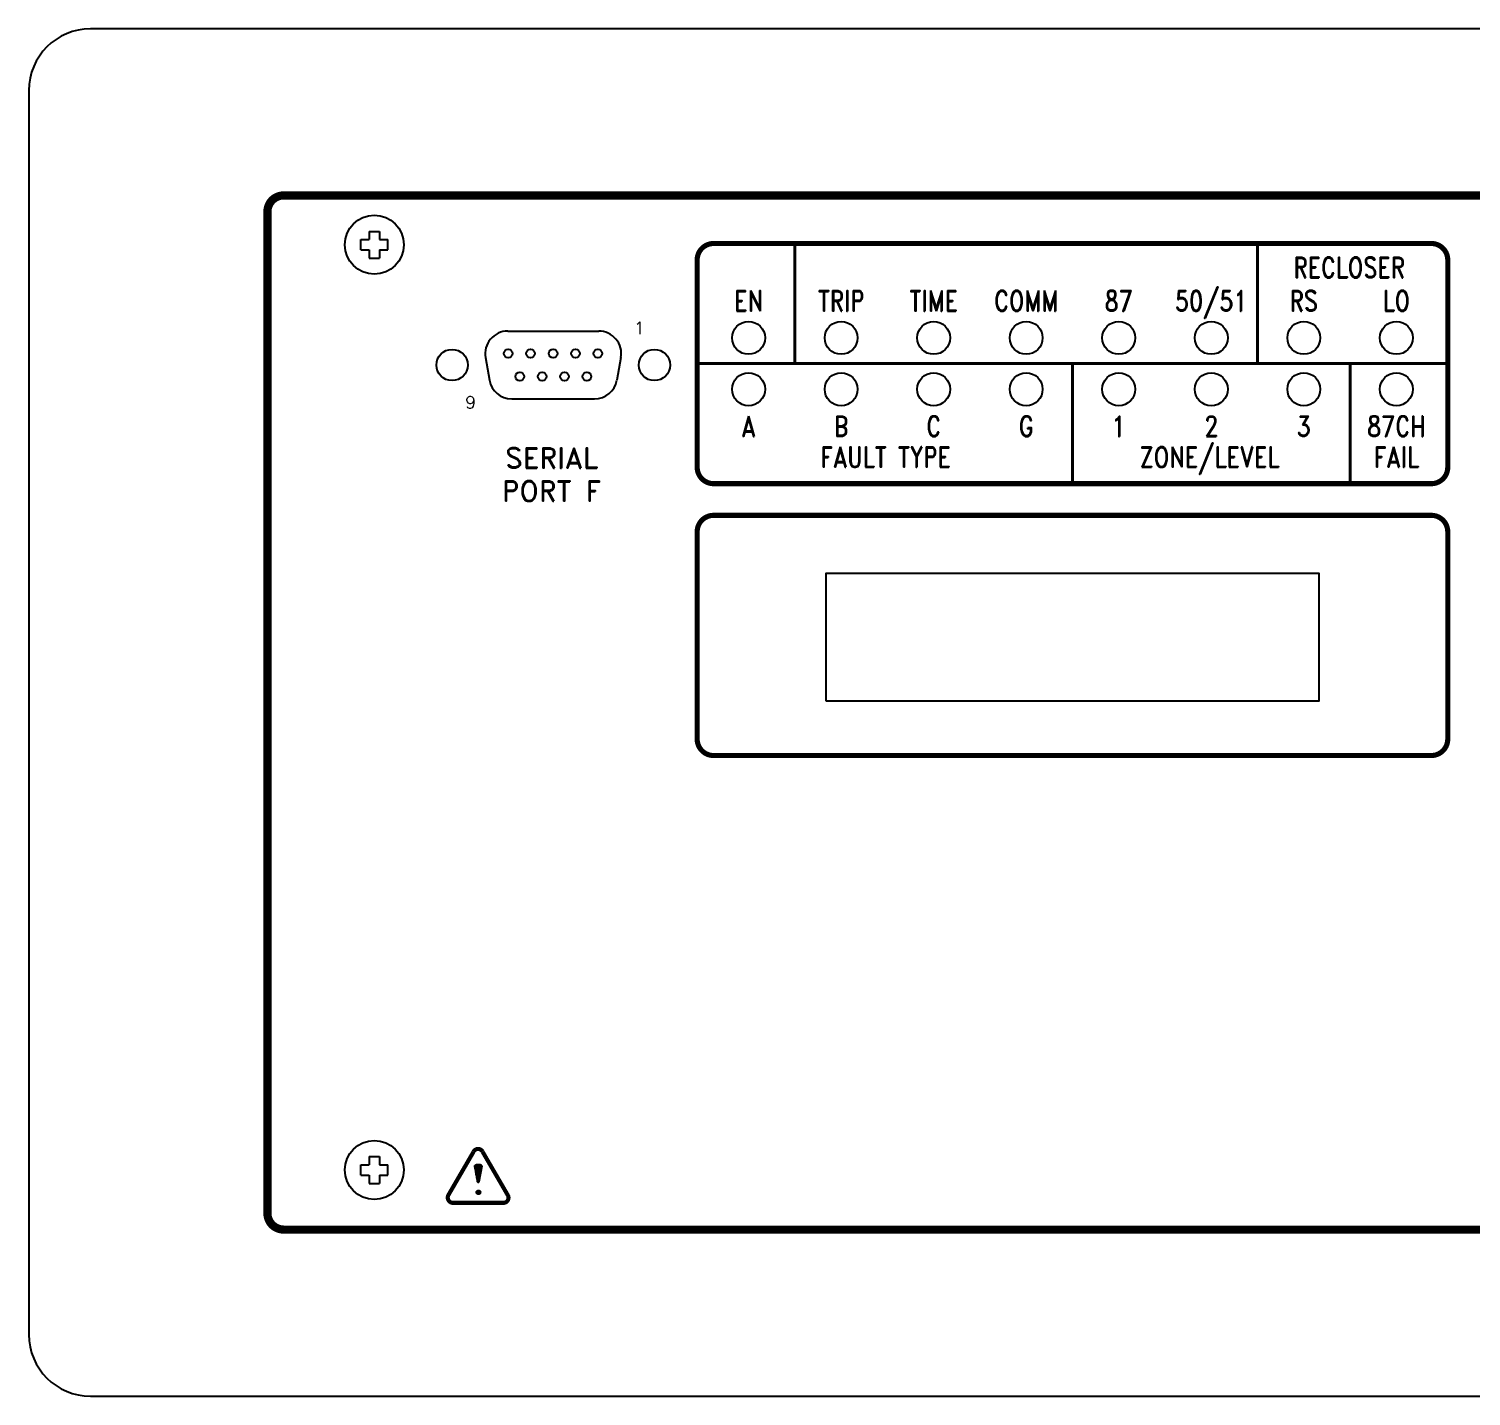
# Model space of a CAD drawing. Extents: x 1.8 to 21.6, y 5.1 to 12.1.
# Drawn here: x 1.79 to 8.81, y 5.48 to 12.13 of the extents above; entities that cross this region are included whole.
import ezdxf
from ezdxf.enums import TextEntityAlignment as Align

# ---------------------------------------------------------------- set-up
doc = ezdxf.new("R2010")
doc.units = 0
doc.header["$MEASUREMENT"] = 0
doc.layers.get('0').update_dxf_attribs({"linetype": 'CONTINUOUS'})
doc.styles.add('ROMAND', font='ROMAND', dxfattribs={"width": 0.875})
doc.styles.add('ROMANS', font='ROMANS')

msp = doc.modelspace()

# ---------------------------------------------------------------- linework, layer by layer
for p, q in [((21.2918, 12.1253), (2.0918, 12.1253)), ((1.7918, 11.8253), (1.7918, 5.7753)), ((2.0918, 5.4753), (21.2918, 5.4753))]:
    msp.add_line(p, q)
at = {"linetype": 'CONTINUOUS'}
for p, q in [((3.4067, 11.0503), (3.4067, 11.1003)), ((3.4067, 11.1003), (3.4468, 11.1003)), ((3.4468, 11.1404), (3.4468, 11.1003)), ((3.4468, 11.1404), (3.4968, 11.1404)), ((3.4968, 11.1404), (3.4968, 11.1003)), ((3.4968, 11.1003), (3.5369, 11.1003)), ((3.5369, 11.0503), (3.5369, 11.1003)), ((3.4067, 11.0503), (3.4468, 11.0503)), ((3.4468, 11.0503), (3.4468, 11.0102)), ((3.4968, 11.0503), (3.4968, 11.0102)), ((3.4968, 11.0503), (3.5369, 11.0503)), ((3.4468, 11.0102), (3.4968, 11.0102)), ((3.4067, 6.5503), (3.4067, 6.6003)), ((3.4067, 6.6003), (3.4468, 6.6003)), ((3.4468, 6.6404), (3.4468, 6.6003)), ((3.4468, 6.6404), (3.4968, 6.6404)), ((3.4968, 6.6404), (3.4968, 6.6003)), ((3.4968, 6.6003), (3.5369, 6.6003)), ((3.5369, 6.5503), (3.5369, 6.6003)), ((3.9602, 6.5946), (3.9738, 6.5175)), ((3.9611, 6.5896), (3.9611, 6.5964)), ((3.9618, 6.586), (3.9618, 6.5968)), ((3.9628, 6.5803), (3.9628, 6.5973)), ((3.9638, 6.5747), (3.9638, 6.5978)), ((3.9648, 6.569), (3.9648, 6.5983)), ((3.9658, 6.5633), (3.9658, 6.5987)), ((3.9668, 6.5577), (3.9668, 6.5991)), ((3.9678, 6.552), (3.9678, 6.5994)), ((3.9688, 6.5463), (3.9688, 6.5997)), ((3.9698, 6.5407), (3.9698, 6.6)), ((3.9708, 6.535), (3.9708, 6.6002)), ((3.9718, 6.5293), (3.9718, 6.6004)), ((3.9728, 6.5236), (3.9728, 6.6006)), ((3.9738, 6.518), (3.9738, 6.6007)), ((3.9748, 6.5163), (3.9748, 6.6008)), ((3.9758, 6.5158), (3.9758, 6.6009)), ((3.9768, 6.5156), (3.9768, 6.6009)), ((3.9778, 6.5156), (3.9778, 6.6009)), ((3.9788, 6.5158), (3.9788, 6.6009)), ((3.9798, 6.5163), (3.9798, 6.6008)), ((3.9941, 6.5946), (3.9804, 6.5175)), ((3.9806, 6.5186), (3.9806, 6.6008)), ((3.9818, 6.5251), (3.9818, 6.6006)), ((3.9828, 6.5307), (3.9828, 6.6004)), ((3.9838, 6.5364), (3.9838, 6.6002)), ((3.9848, 6.542), (3.9848, 6.6)), ((3.9858, 6.5477), (3.9858, 6.5997)), ((3.9868, 6.5533), (3.9868, 6.5994)), ((3.9876, 6.5581), (3.9876, 6.5993)), ((3.9888, 6.5646), (3.9888, 6.5987)), ((3.9898, 6.5703), (3.9898, 6.5983)), ((3.9908, 6.5759), (3.9908, 6.5979)), ((3.9918, 6.5816), (3.9918, 6.5976)), ((3.9926, 6.5863), (3.9926, 6.5971)), ((3.9933, 6.5902), (3.9933, 6.5968)), ((3.4067, 6.5503), (3.4468, 6.5503)), ((3.4468, 6.5503), (3.4468, 6.5102)), ((3.4968, 6.5503), (3.4968, 6.5102)), ((3.4968, 6.5503), (3.5369, 6.5503)), ((3.4468, 6.5102), (3.4968, 6.5102)), ((3.9698, 6.4623), (3.9698, 6.4713)), ((3.9708, 6.4608), (3.9708, 6.4728)), ((3.9718, 6.4598), (3.9718, 6.4738)), ((3.9728, 6.459), (3.9728, 6.4746)), ((3.9728, 6.459), (3.9728, 6.4745)), ((3.9738, 6.4584), (3.9738, 6.4752)), ((3.9748, 6.4579), (3.9748, 6.4756)), ((3.9759, 6.4576), (3.9759, 6.476)), ((3.9769, 6.4574), (3.9769, 6.4761)), ((3.9779, 6.4573), (3.9779, 6.4762)), ((3.9788, 6.4573), (3.9788, 6.4761)), ((3.9798, 6.4574), (3.9798, 6.4761)), ((3.9808, 6.4576), (3.9808, 6.4759)), ((3.9818, 6.458), (3.9818, 6.4755)), ((3.9828, 6.4585), (3.9828, 6.4751)), ((3.984, 6.4592), (3.984, 6.4743)), ((3.9848, 6.46), (3.9848, 6.4736)), ((3.9858, 6.4611), (3.9858, 6.4724)), ((3.9868, 6.4626), (3.9868, 6.471))]:
    msp.add_line(p, q, dxfattribs=at)
for points, const_width in [([(20.4318, 6.3653), (20.4318, 11.2353, 0.414214), (20.3518, 11.3153), (3.0318, 11.3153, 0.414214), (2.9518, 11.2353), (2.9518, 6.3653, 0.414214), (3.0318, 6.2853), (20.3518, 6.2853, 0.414214)], 0.04), ([(5.1218, 11.0814), (8.6118, 11.0814, -0.414214), (8.6918, 11.0014), (8.6918, 9.9932, -0.414214), (8.6118, 9.9132), (5.1218, 9.9132, -0.414214), (5.0418, 9.9932), (5.0418, 11.0014, -0.414214)], 0.025), ([(5.1218, 9.7592), (8.6118, 9.7592, -0.414214), (8.6918, 9.6792), (8.6918, 8.671, -0.414214), (8.6118, 8.591), (5.1218, 8.591, -0.414214), (5.0418, 8.671), (5.0418, 9.6792, -0.414214)], 0.025)]:
    msp.add_lwpolyline(points, format="xyb", close=True, dxfattribs=dict(at, const_width=const_width))
at = {"const_width": 0.015}
for points in [[(7.7668, 10.4973), (7.7668, 11.0814)], [(5.5168, 10.4973), (5.5168, 11.0723)], [(6.8668, 9.9132), (6.8668, 10.4973)], [(8.2168, 9.9132), (8.2168, 10.4973)]]:
    msp.add_lwpolyline(points, dxfattribs=at)
for points in [[(4.1208, 10.6553, 0.466308), (4.0125, 10.5262, 0.466308)], [(4.6711, 10.5262, 0.466308), (4.5628, 10.6553, 0.466308)], [(4.0315, 10.4162, 0.36397), (4.1398, 10.3253, 0.36397)], [(4.5428, 10.3253, 0.36397), (4.6511, 10.4162, 0.36397)]]:
    msp.add_lwpolyline(points, format="xyb")
for points in [[(4.1208, 10.6553), (4.5628, 10.6553)], [(4.0118, 10.5263), (4.0318, 10.4163)], [(4.6708, 10.5263), (4.6508, 10.4163)], [(4.1398, 10.3253), (4.5428, 10.3253)]]:
    msp.add_lwpolyline(points)
at = {"linetype": 'CONTINUOUS'}
for points, const_width in [([(5.0418, 10.4973), (8.6918, 10.4973)], 0.015), ([(3.8318, 6.4529), (3.9547, 6.6645)], 0.02), ([(4.1208, 6.4529), (3.998, 6.6645)], 0.02), ([(3.8535, 6.4153), (4.0992, 6.4153)], 0.02)]:
    msp.add_lwpolyline(points, dxfattribs=dict(at, const_width=const_width))
msp.add_lwpolyline([(5.6667, 8.8564), (8.0667, 8.8564), (8.0667, 9.4764), (5.6667, 9.4764)], close=True)
at = {"linetype": 'CONTINUOUS', "const_width": 0.02}
for points in [[(3.9979, 6.6651, 0.575689), (3.9546, 6.6651, 0.575689)], [(3.8322, 6.4538, 0.563069), (3.8542, 6.4152, 0.563069)], [(4.0991, 6.4153, 0.578182), (4.1209, 6.4528, 0.578182)]]:
    msp.add_lwpolyline(points, format="xyb", dxfattribs=at)
for centre, radius in [((3.4718, 11.0753), 0.1432), ((5.2918, 10.6223), 0.08), ((5.7418, 10.6223), 0.08), ((6.1918, 10.6223), 0.08), ((6.6418, 10.6223), 0.08), ((7.0918, 10.6223), 0.08), ((7.5418, 10.6223), 0.08), ((7.9918, 10.6223), 0.08), ((8.4418, 10.6223), 0.08), ((3.8498, 10.4903), 0.076), ((4.1228, 10.5463), 0.021), ((4.2318, 10.5463), 0.021), ((4.3408, 10.5463), 0.021), ((4.4498, 10.5463), 0.021), ((4.5588, 10.5463), 0.021), ((4.8338, 10.4903), 0.076), ((4.1788, 10.4343), 0.021), ((4.2878, 10.4343), 0.021), ((4.3968, 10.4343), 0.021), ((4.5058, 10.4343), 0.021), ((5.2918, 10.3723), 0.08), ((5.7418, 10.3723), 0.08), ((6.1918, 10.3723), 0.08), ((6.6418, 10.3723), 0.08), ((7.0918, 10.3723), 0.08), ((7.5418, 10.3723), 0.08), ((7.9918, 10.3723), 0.08), ((8.4418, 10.3723), 0.08), ((3.4718, 6.5753), 0.1432)]:
    msp.add_circle(centre, radius)
at = {"linetype": 'CONTINUOUS'}
msp.add_circle((3.9782, 6.4668), 0.00949, dxfattribs=at)
for centre, start, end in [((2.0918, 11.8253), 90, 180), ((2.0918, 5.7753), 180, 270)]:
    msp.add_arc(centre, 0.3, start, end)
for centre, radius, start, end in [((3.9625, 6.5946), 0.00229, 114.49541, 180.06965), ((3.9775, 6.5689), 0.0321, 60.12008, 119.73686), ((3.9923, 6.5952), 0.00185, 340.81126, 53.76366), ((3.9758, 6.518), 0.002, 190.0021, 236.70481), ((3.9772, 6.52), 0.00443, 235.16113, 301.44945), ((3.9784, 6.5179), 0.002, 303.18371, 349.95683)]:
    msp.add_arc(centre, radius, start, end, dxfattribs=at)

# ---------------------------------------------------------------- texts
at = {"style": 'ROMAND', "width": 0.8}
for s, p in [('RECLOSER', (8.2124, 10.9147)), ('50/51', (7.5418, 10.7523)), ('EN', (5.2918, 10.7523)), ('TRIP', (5.7418, 10.7523)), ('TIME', (6.1918, 10.7523)), ('COMM', (6.6418, 10.7523)), ('87', (7.0918, 10.7523)), ('RS', (7.9918, 10.7523)), ('LO', (8.4418, 10.7523)), ('A', (5.2918, 10.1423)), ('B', (5.7418, 10.1423)), ('C', (6.1918, 10.1423)), ('G', (6.6418, 10.1423)), ('1', (7.0918, 10.1423)), ('2', (7.5418, 10.1423)), ('3', (7.9918, 10.1423)), ('87CH', (8.4418, 10.1423)), ('ZONE/LEVEL', (7.533, 9.9927)), ('FAULT TYPE', (5.958, 9.9927)), ('FAIL', (8.4418, 9.9927))]:
    msp.add_text(s, height=0.1, dxfattribs=at).set_placement(p, align=Align.CENTER)
at = {"linetype": 'CONTINUOUS'}
for s, height, style, p in [('1', 0.06, 'ROMANS', (4.7598, 10.6405)), ('9', 0.06, 'ROMANS', (3.9396, 10.2791)), ('SERIAL', 0.1, 'ROMAND', (4.3326, 9.9882)), ('PORT F', 0.1, 'ROMAND', (4.3339, 9.8274))]:
    msp.add_text(s, height=height, dxfattribs=dict(at, style=style)).set_placement(p, align=Align.CENTER)

doc.saveas('drawing.dxf')
